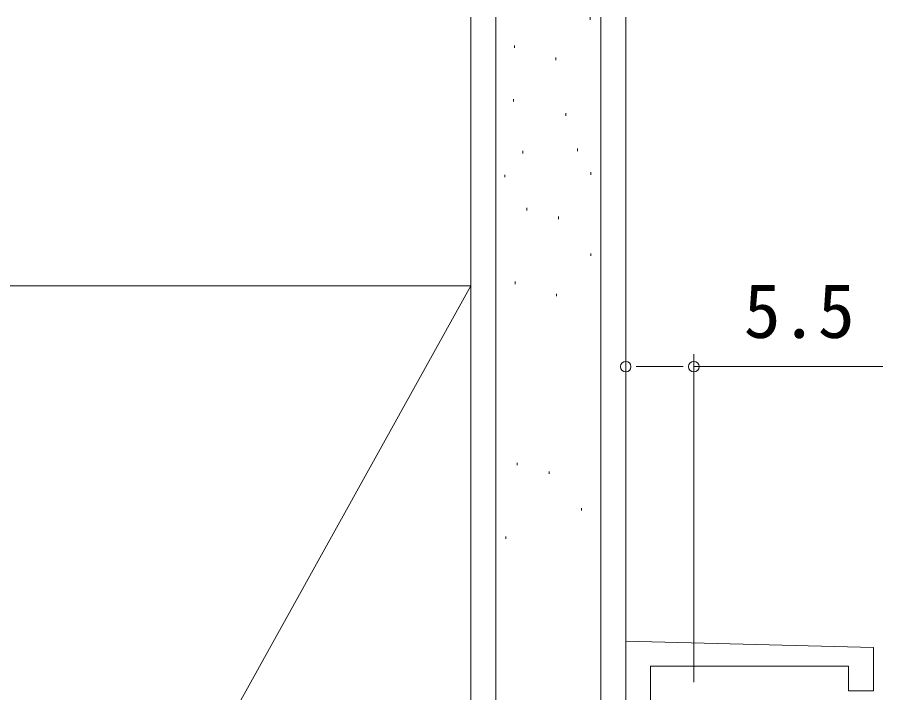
# Model space of a CAD drawing. Units: millimetres, scale not verified. Extents: x -1262 to -212, y -891 to 694.
# Drawn here: x -1122.7 to -1052.8, y -698.6 to -644.1 of the extents above; entities that cross this region are included whole.
import ezdxf
from ezdxf.enums import TextEntityAlignment as Align

# ---------------------------------------------------------------- set-up
doc = ezdxf.new("R2010")
doc.units = ezdxf.units.MM
doc.header["$LTSCALE"] = 3
for name, color, linetype, lineweight in [('0-3_YKK_11', 7, 'Continuous', 9), ('0-5_YSS_K', 3, 'Continuous', 9), ('0-7_YKK_D', 6, 'Continuous', 9)]:
    doc.layers.add(name, color=color, linetype=linetype, lineweight=lineweight)
doc.styles.add('ＭＳ ゴシック', font='')
doc.styles.get('ＭＳ ゴシック').set_extended_font_data('MS Gothic')

msp = doc.modelspace()

# ---------------------------------------------------------------- linework, layer by layer
at = {"layer": '0-3_YKK_11'}
for p, q in [((-1073.522, -694.431), (-1053.522, -694.931)), ((-1073.522, -723.731), (-1073.522, -694.431)), ((-1053.522, -694.931), (-1053.522, -698.431)), ((-1071.522, -696.431), (-1071.522, -710.061)), ((-1055.522, -696.431), (-1071.522, -696.431)), ((-1055.522, -698.431), (-1055.522, -696.431)), ((-1053.522, -698.431), (-1055.522, -698.431))]:
    msp.add_line(p, q, dxfattribs=at)
at = {"layer": '0-5_YSS_K'}
for p, q in [((-1086.022, -644.054), (-1086.022, -784.62)), ((-1084.022, -644.054), (-1084.022, -784.62)), ((-1076.397, -644.054), (-1076.397, -644.253)), ((-1075.522, -784.62), (-1075.522, -644.054)), ((-1073.522, -784.62), (-1073.522, -644.054)), ((-1082.501, -646.331), (-1082.501, -646.531)), ((-1079.18, -647.312), (-1079.18, -647.511)), ((-1082.599, -650.664), (-1082.599, -650.864)), ((-1078.361, -651.803), (-1078.361, -652.002)), ((-1081.84, -654.84), (-1081.84, -655.039)), ((-1077.412, -654.65), (-1077.412, -654.849)), ((-1083.293, -656.764), (-1083.293, -656.963)), ((-1076.335, -656.564), (-1076.335, -656.764)), ((-1081.522, -659.446), (-1081.522, -659.646)), ((-1078.96, -660.142), (-1078.96, -660.341)), ((-1076.335, -663.115), (-1076.335, -663.315)), ((-1086.022, -665.731), (-1136.022, -755.731)), ((-1082.439, -665.393), (-1082.439, -665.592)), ((-1079.118, -666.373), (-1079.118, -666.572)), ((-1082.279, -680.016), (-1082.279, -680.215)), ((-1079.717, -680.712), (-1079.717, -680.911)), ((-1077.092, -683.685), (-1077.092, -683.884)), ((-1083.196, -685.963), (-1083.196, -686.162))]:
    msp.add_line(p, q, dxfattribs=at)
msp.add_lwpolyline([(-1086.022, -755.731), (-1086.022, -665.731), (-1136.022, -665.731), (-1136.022, -755.731)], dxfattribs=at)
at = {"layer": '0-7_YKK_D'}
for p, q in [((-1073.522, -697.731), (-1073.522, -671.258)), ((-1068.022, -697.731), (-1068.022, -671.258)), ((-1072.672, -672.258), (-1071.822, -672.258)), ((-1071.822, -672.258), (-1069.722, -672.258)), ((-1068.872, -672.258), (-1069.722, -672.258)), ((-1068.022, -672.258), (-1052.77, -672.258))]:
    msp.add_line(p, q, dxfattribs=at)
for centre, start, end in [((-1073.522, -672.258), 0, 180), ((-1073.522, -672.258), 180, 0), ((-1068.022, -672.258), 0, 180), ((-1068.022, -672.258), 180, 0)]:
    msp.add_arc(centre, 0.425, start, end, dxfattribs=at)

# ---------------------------------------------------------------- texts
at = {"layer": '0-7_YKK_D', "color": 4, "style": 'ＭＳ ゴシック'}
msp.add_text('5.5', height=4.399, dxfattribs=at).set_placement((-1063.999, -671.258), align=Align.BOTTOM_LEFT)

doc.saveas('drawing.dxf')
